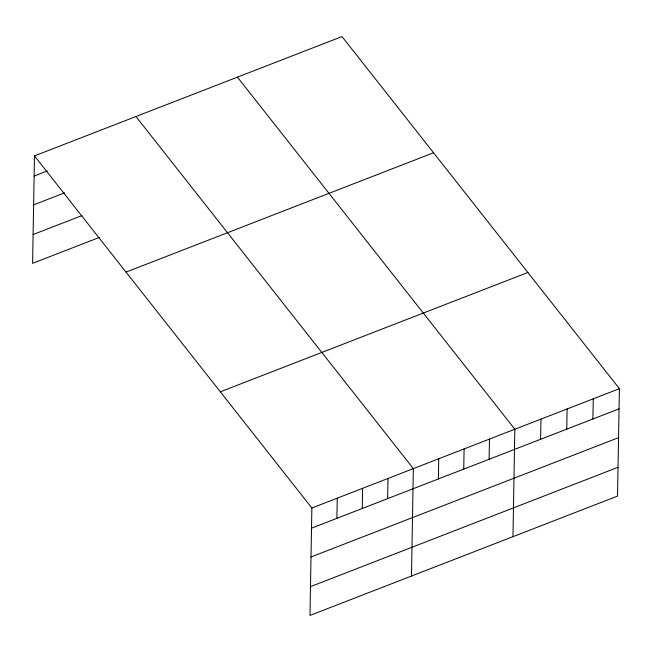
<?xml version="1.0" encoding="UTF-8"?>
<svg xmlns="http://www.w3.org/2000/svg" width="652" height="652" viewBox="0 0 652 652"><rect width="100%" height="100%" fill="white"/><g stroke="black" fill="none" stroke-linecap="round" stroke-linejoin="round"><path stroke-width="0.98" d="M34.474 155.901L311.868 508.006L309.985 615.431L617.525 496.099L619.4 388.673L342.015 36.569L34.474 155.901L32.6 263.327L99.316 237.442M336.88 518.34L337.239 498.161M362.259 508.495L362.61 488.315M387.63 498.65L387.981 478.47M411.477 576.05L413.352 468.625L135.958 116.521M438.372 478.959L438.723 458.78M463.743 469.114L464.094 448.935M489.114 459.269L489.465 439.089M512.961 536.669L514.836 429.244L237.45 77.148M540.622 439.285L540.981 419.097M566.767 429.138L567.118 408.959M592.904 419L593.263 398.812M34.124 176.089L47.278 170.979M33.619 204.875L64.629 192.845M33.105 234.541L81.965 215.576M126.015 272.096L433.547 152.764M220.327 391.811L527.859 272.479M311.868 508.006L619.4 388.673M311.509 528.185L619.05 408.853M311.012 556.979L618.544 437.647M310.491 586.637L618.031 467.305"/></g></svg>
